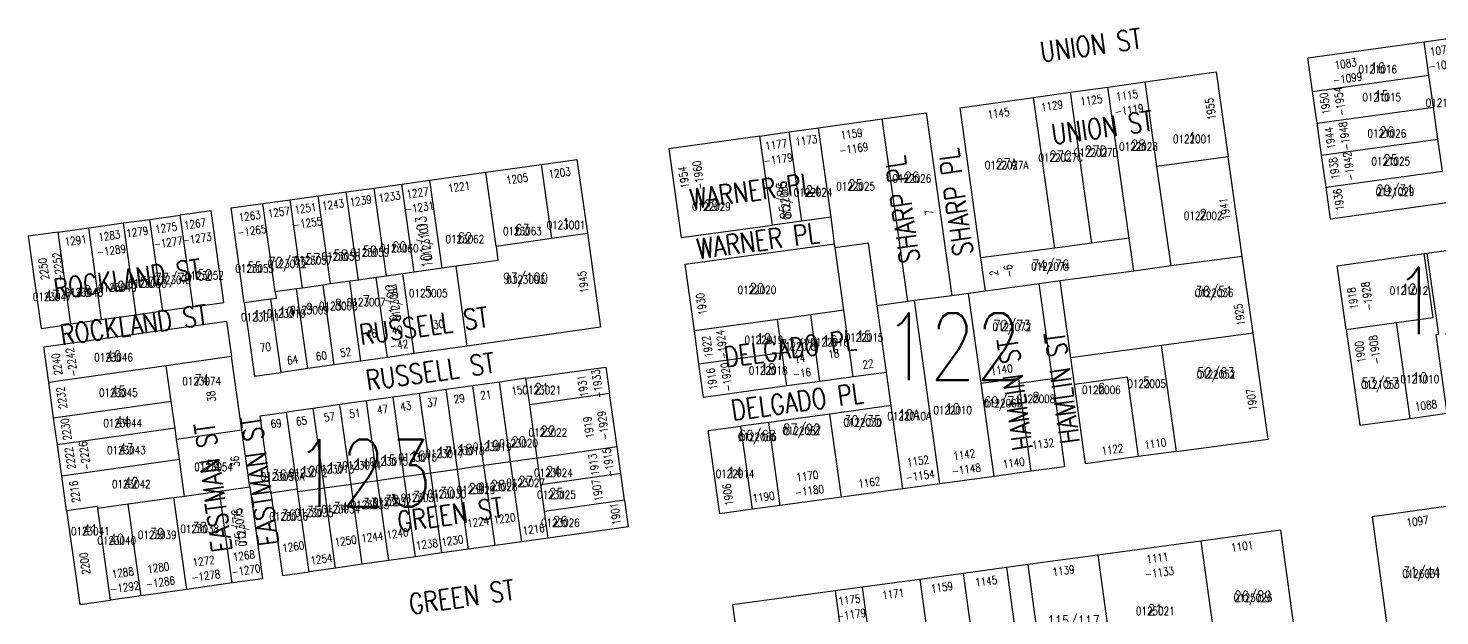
# Model space of a CAD drawing. Header units: feet. Extents: x 6006802 to 6013716, y 2117102 to 2120191.
# Drawn here: x 6006802 to 6007853, y 2118776 to 2119213 of the extents above; entities that cross this region are included whole.
import ezdxf
from ezdxf.enums import TextEntityAlignment as Align

# ---------------------------------------------------------------- set-up
doc = ezdxf.new("R2010")
doc.units = ezdxf.units.FT
doc.header["$LTSCALE"] = 100
doc.header["$MEASUREMENT"] = 0
for name, color, linetype in [('ADDRESS', 1, 'CONTINUOUS'), ('BLKLOT', 2, 'CONTINUOUS'), ('BLOCK_NUMBERS', 3, 'CONTINUOUS'), ('LOT_LINES', 4, 'CONTINUOUS'), ('LOT_NUMBERS', 7, 'CONTINUOUS'), ('ROW', 6, 'CONTINUOUS'), ('ST_NAME_IN_BLK', 7, 'CONTINUOUS'), ('ST_NAME_IN_ST', 6, 'CONTINUOUS')]:
    doc.layers.add(name, color=color, linetype=linetype)
doc.styles.add('ADDTXT', font='ROMANS.shx', dxfattribs={"width": 0.8, "height": 6})
doc.styles.add('BLKLOT', font='ROMANS.shx', dxfattribs={"width": 0.8, "height": 6})
doc.styles.add('BLOCK_NO', font='ROMANS.shx', dxfattribs={"width": 0.8, "height": 50})
doc.styles.add('LOT_NO', font='ROMANS.shx', dxfattribs={"width": 0.8, "height": 8})
doc.styles.add('SI', font='ROMANS.shx', dxfattribs={"width": 0.8, "height": 15})

msp = doc.modelspace()

# ---------------------------------------------------------------- linework, layer by layer
at = {"layer": 'LOT_LINES'}
for points in [[(6007844.9, 2119178.3), (6007841.4, 2119203.3)], [(6007758.2, 2119166.3), (6007844.9, 2119178.3)], [(6007848.3, 2119154.6), (6007844.9, 2119178.3)], [(6007621.7, 2119057.2), (6007605.8, 2119169.6)], [(6007642.4, 2119110.5), (6007633.5, 2119173.5)], [(6007566.2, 2119049.7), (6007550.3, 2119161.8)], [(6007593.9, 2119053.5), (6007578.1, 2119165.7)], [(6007456.8, 2119009.9), (6007437.8, 2119145.9)], [(6007761.6, 2119142.6), (6007848.3, 2119154.6)], [(6007851.6, 2119130.8), (6007848.3, 2119154.6)], [(6007377.8, 2119069.7), (6007368.5, 2119136.2)], [(6007399.6, 2119072.7), (6007390.3, 2119139.3)], [(6007356, 2119066.8), (6007346.7, 2119133.1)], [(6007765, 2119118.8), (6007851.6, 2119130.8)], [(6007855, 2119107), (6007851.6, 2119130.8)], [(6007695.4, 2119117.6), (6007642.4, 2119110.5)], [(6007150.1, 2119051.2), (6007142.4, 2119106.1)], [(6007191.6, 2119057.1), (6007184, 2119111.9)], [(6007652.9, 2119036.4), (6007642.4, 2119110.5)], [(6007768.3, 2119095.1), (6007855, 2119107)], [(6007068.4, 2119028.8), (6007059.2, 2119094.4)], [(6007089.2, 2119031.8), (6007080, 2119097.4)], [(6007110, 2119034.7), (6007100.8, 2119100.3)], [(6006985.7, 2119017.2), (6006976.5, 2119082.9)], [(6007006, 2119020), (6006996.8, 2119085.7)], [(6007026.8, 2119023), (6007017.6, 2119088.6)], [(6007047.6, 2119025.9), (6007038.4, 2119091.5)], [(6006924.4, 2119005.9), (6006914.8, 2119074.3)], [(6006833.5, 2118993.1), (6006823.9, 2119061.6)], [(6006856.3, 2118996.3), (6006846.7, 2119064.8)], [(6006882, 2118999.9), (6006872.5, 2119068.4)], [(6006901.9, 2119002.7), (6006892.3, 2119071.1)], [(6007191.6, 2119057.1), (6007218.1, 2119060.8)], [(6007150.1, 2119051.2), (6007151.5, 2119040.6), (6007120.3, 2119036.2)], [(6007150.1, 2119051.2), (6007191.6, 2119057.1)], [(6007402.7, 2119049.9), (6007402.3, 2119052.9)], [(6007434, 2119006.8), (6007427.5, 2119053.3), (6007402.7, 2119049.9)], [(6007593.9, 2119053.5), (6007566.2, 2119049.7)], [(6007621.7, 2119057.2), (6007593.9, 2119053.5)], [(6007625.1, 2119032.6), (6007621.7, 2119057.2)], [(6007409.2, 2119003.4), (6007402.7, 2119049.9)], [(6007566.2, 2119049.7), (6007511.3, 2119042.4)], [(6007705.9, 2119043.5), (6007652.9, 2119036.4)], [(6007820.9, 2118994.3), (6007848.2, 2118998.1), (6007841.4, 2119045.6)], [(6007843.4, 2119045.9), (6007852, 2118985.5), (6007850, 2118985.2), (6007858.2, 2118926.8)], [(6007080.7, 2119030.6), (6007068.4, 2119028.8)], [(6007089.2, 2119031.8), (6007080.7, 2119030.6)], [(6007089, 2118971.2), (6007080.7, 2119030.6)], [(6007110, 2119034.7), (6007089.2, 2119031.8)], [(6007120.3, 2119036.2), (6007110, 2119034.7)], [(6007128.6, 2118976.8), (6007120.3, 2119036.2)], [(6007625.1, 2119032.6), (6007570.2, 2119025.3)], [(6007652.9, 2119036.4), (6007625.1, 2119032.6)], [(6007001.5, 2119019.4), (6006985.7, 2119017.2)], [(6007006, 2119020), (6007001.5, 2119019.4)], [(6007009.8, 2118960), (6007001.5, 2119019.4)], [(6007021.3, 2119022.2), (6007006, 2119020)], [(6007026.8, 2119023), (6007021.3, 2119022.2)], [(6007029.6, 2118962.8), (6007021.3, 2119022.2)], [(6007041.1, 2119025), (6007026.8, 2119023)], [(6007047.6, 2119025.9), (6007041.1, 2119025)], [(6007049.4, 2118965.6), (6007041.1, 2119025)], [(6007060.9, 2119027.8), (6007047.6, 2119025.9)], [(6007068.4, 2119028.8), (6007060.9, 2119027.8)], [(6007069.2, 2118968.4), (6007060.9, 2119027.8)], [(6007554.6, 2119023.2), (6007514.7, 2119017.7)], [(6006982.4, 2119011.7), (6006962.6, 2119008.9)], [(6006985.7, 2119017.2), (6006986.4, 2119012.2), (6006982.4, 2119011.7)], [(6006990, 2118957.2), (6006982.4, 2119011.7)], [(6007456.8, 2119009.9), (6007434, 2119006.8)], [(6007461.7, 2119010.6), (6007456.8, 2119009.9)], [(6007489.5, 2119014.3), (6007461.7, 2119010.6)], [(6007480.7, 2118874.3), (6007461.7, 2119010.6)], [(6007511.4, 2118949.2), (6007502.1, 2119016)], [(6007384.5, 2119000), (6007359.7, 2118996.6)], [(6007409.2, 2119003.4), (6007384.5, 2119000)], [(6007391.3, 2118950.5), (6007384.5, 2119000)], [(6007416.1, 2118953.8), (6007409.2, 2119003.4)], [(6007440.9, 2118957.2), (6007434, 2119006.8)], [(6007359.7, 2118996.6), (6007297.8, 2118988.2)], [(6007363.1, 2118971.8), (6007359.7, 2118996.6)], [(6007783.3, 2118989.1), (6007820.9, 2118994.3)], [(6007831, 2118923), (6007820.9, 2118994.3)], [(6007645.8, 2118977.2), (6007578.2, 2118968.1)], [(6007714, 2118986.4), (6007645.8, 2118977.2)], [(6007657, 2118898.4), (6007645.8, 2118977.2)], [(6006953, 2118969), (6006904.5, 2118962.2)], [(6007363.1, 2118971.8), (6007301.2, 2118963.4)], [(6007366.6, 2118947.1), (6007363.1, 2118971.8)], [(6006904.5, 2118962.2), (6006816.9, 2118949.8)], [(6006908.2, 2118935.6), (6006904.5, 2118962.2)], [(6007141.1, 2118887.8), (6007132.8, 2118947.2)], [(6007160.9, 2118890.6), (6007152.6, 2118950)], [(6007175.2, 2118933), (6007172.4, 2118952.8)], [(6007511.4, 2118949.2), (6007539.2, 2118952.9), (6007539.7, 2118949)], [(6007521.1, 2118879.8), (6007511.4, 2118949.2)], [(6007564.5, 2118952.4), (6007539.7, 2118949)], [(6007548.8, 2118883.6), (6007539.7, 2118949)], [(6007580.9, 2118948.5), (6007620.1, 2118953.9), (6007628.5, 2118894.5)], [(6006908.2, 2118935.6), (6006820.6, 2118923.2)], [(6006911, 2118915.8), (6006908.2, 2118935.6)], [(6007061.9, 2118876.6), (6007053.6, 2118936)], [(6007081.7, 2118879.4), (6007073.4, 2118938.8)], [(6007101.5, 2118882.2), (6007093.2, 2118941.6)], [(6007121.3, 2118885), (6007113, 2118944.4)], [(6007234.7, 2118941.4), (6007175.2, 2118933)], [(6007002.2, 2118870.2), (6006994.1, 2118927.6)], [(6007022.3, 2118871), (6007014, 2118930.4)], [(6007042.1, 2118873.8), (6007033.8, 2118933.2)], [(6007180.7, 2118893.4), (6007175.2, 2118933)], [(6007407.4, 2118864.3), (6007398.8, 2118926.2)], [(6007453, 2118870.6), (6007444.3, 2118932.5)], [(6006911, 2118915.8), (6006823.4, 2118903.4)], [(6006912.2, 2118907.2), (6006911, 2118915.8)], [(6006960.7, 2118914.1), (6006912.2, 2118907.2)], [(6007341.2, 2118855.3), (6007332.5, 2118917.2)], [(6007361.8, 2118858.1), (6007353.2, 2118920)], [(6006914.3, 2118892.4), (6006912.2, 2118907.2)], [(6007180.7, 2118893.4), (6007160.9, 2118890.6)], [(6007240.2, 2118901.8), (6007180.7, 2118893.4)], [(6007183.5, 2118873.6), (6007180.7, 2118893.4)], [(6006914.3, 2118892.4), (6006826.6, 2118880)], [(6006918.1, 2118864.9), (6006914.3, 2118892.4)], [(6007101.5, 2118882.2), (6007081.7, 2118879.4)], [(6007121.3, 2118885), (6007101.5, 2118882.2)], [(6007109.8, 2118822.8), (6007101.5, 2118882.2)], [(6007141.1, 2118887.8), (6007121.3, 2118885)], [(6007129.6, 2118825.6), (6007121.3, 2118885)], [(6007160.9, 2118890.6), (6007141.1, 2118887.8)], [(6007149.4, 2118828.3), (6007141.1, 2118887.8)], [(6007169.2, 2118831.1), (6007160.9, 2118890.6)], [(6006966.6, 2118871.7), (6006944.1, 2118868.6)], [(6007042.1, 2118873.8), (6007022.3, 2118871)], [(6007061.9, 2118876.6), (6007042.1, 2118873.8)], [(6007050.4, 2118814.4), (6007042.1, 2118873.8)], [(6007081.7, 2118879.4), (6007061.9, 2118876.6)], [(6007070.2, 2118817.2), (6007061.9, 2118876.6)], [(6007090, 2118820), (6007081.7, 2118879.4)], [(6007243, 2118882), (6007183.5, 2118873.6)], [(6007186.2, 2118853.7), (6007183.5, 2118873.6)], [(6006910.2, 2118863.8), (6006876.2, 2118859)], [(6006918.1, 2118864.9), (6006910.2, 2118863.8)], [(6006919.7, 2118795.7), (6006910.2, 2118863.8)], [(6006944.1, 2118868.6), (6006918.1, 2118864.9)], [(6006953.6, 2118800.5), (6006944.1, 2118868.6)], [(6007002.2, 2118870.2), (6006982.4, 2118867.4)], [(6007002.5, 2118868.2), (6007002.2, 2118870.2)], [(6007022.3, 2118871), (6007002.5, 2118868.2)], [(6007010.8, 2118808.8), (6007002.5, 2118868.2)], [(6007030.6, 2118811.6), (6007022.3, 2118871)], [(6007245.7, 2118862.1), (6007186.2, 2118853.7)], [(6006830.2, 2118854.5), (6006853.1, 2118857.7), (6006853.4, 2118855.8)], [(6006876.2, 2118859), (6006853.4, 2118855.8)], [(6006862.9, 2118787.7), (6006853.4, 2118855.8)], [(6006885.7, 2118790.9), (6006876.2, 2118859)], [(6007189, 2118833.9), (6007186.2, 2118853.7)], [(6007675.1, 2118831.7), (6007687.1, 2118744.4)], [(6007598.3, 2118821.2), (6007612, 2118721.4)], [(6007530.2, 2118811.9), (6007549, 2118674.8)], [(6007546.1, 2118814.1), (6007559.7, 2118714.2), (6007612, 2118721.4)], [(6007465.8, 2118803.1), (6007484.6, 2118665.9)], [(6007498, 2118807.5), (6007516.8, 2118670.3)], [(6007402.6, 2118794.5), (6007412.9, 2118719.8)], [(6007422.8, 2118797.3), (6007441.5, 2118659.9)]]:
    msp.add_lwpolyline(points, dxfattribs=at)
at = {"layer": 'ROW'}
for points in [[(6007758.2, 2119166.3), (6007754.7, 2119191.2), (6007841.4, 2119203.3)], [(6007841.4, 2119203.3), (6007866.1, 2119206.7)], [(6007633.5, 2119173.5), (6007686.5, 2119180.9), (6007695.4, 2119117.6)], [(6007578.1, 2119165.7), (6007605.8, 2119169.6)], [(6007605.8, 2119169.6), (6007633.5, 2119173.5)], [(6007761.6, 2119142.6), (6007758.2, 2119166.3)], [(6007511.3, 2119042.4), (6007495.8, 2119154.1), (6007550.3, 2119161.8)], [(6007550.3, 2119161.8), (6007578.1, 2119165.7)], [(6007390.3, 2119139.3), (6007437.8, 2119145.9)], [(6007437.8, 2119145.9), (6007470.5, 2119150.5), (6007489.5, 2119014.3)], [(6007346.7, 2119133.1), (6007368.5, 2119136.2)], [(6007368.5, 2119136.2), (6007390.3, 2119139.3)], [(6007765, 2119118.8), (6007761.6, 2119142.6)], [(6007346.7, 2119133.1), (6007278.9, 2119123.6), (6007288.1, 2119057.5), (6007356, 2119066.8)], [(6007184, 2119111.9), (6007210.4, 2119115.6), (6007218.1, 2119060.8)], [(6007705.9, 2119043.5), (6007695.4, 2119117.6)], [(6007768.3, 2119095.1), (6007765, 2119118.8)], [(6007100.8, 2119100.3), (6007142.4, 2119106.1)], [(6007142.4, 2119106.1), (6007184, 2119111.9)], [(6007038.4, 2119091.5), (6007059.2, 2119094.4)], [(6007059.2, 2119094.4), (6007080, 2119097.4)], [(6007080, 2119097.4), (6007100.8, 2119100.3)], [(6007858.3, 2119083.3), (6007771.7, 2119071.3), (6007768.3, 2119095.1)], [(6006962.6, 2119008.9), (6006952.7, 2119079.6), (6006976.5, 2119082.9)], [(6006976.5, 2119082.9), (6006996.8, 2119085.7)], [(6006996.8, 2119085.7), (6007017.6, 2119088.6)], [(6007017.6, 2119088.6), (6007038.4, 2119091.5)], [(6006892.3, 2119071.1), (6006914.8, 2119074.3)], [(6006924.4, 2119005.9), (6006947.4, 2119009.1), (6006937.8, 2119077.5), (6006914.8, 2119074.3)], [(6007399.6, 2119072.7), (6007377.8, 2119069.7)], [(6007402.3, 2119052.9), (6007399.6, 2119072.7)], [(6006823.9, 2119061.6), (6006801.7, 2119058.5), (6006811.3, 2118989.9), (6006833.5, 2118993.1)], [(6006823.9, 2119061.6), (6006846.7, 2119064.8)], [(6006846.7, 2119064.8), (6006872.5, 2119068.4)], [(6006872.5, 2119068.4), (6006892.3, 2119071.1)], [(6007218.1, 2119060.8), (6007227.8, 2118990.8), (6007128.6, 2118976.8)], [(6007377.8, 2119069.7), (6007356, 2119066.8)], [(6007297.8, 2118988.2), (6007290.9, 2119037.7), (6007402.3, 2119052.9)], [(6007843.4, 2119045.9), (6007914.4, 2119055.7)], [(6007514.7, 2119017.7), (6007511.3, 2119042.4)], [(6007714, 2118986.4), (6007705.9, 2119043.5)], [(6007783.3, 2118989.1), (6007776.6, 2119036.6), (6007841.4, 2119045.6)], [(6007841.4, 2119045.6), (6007843.4, 2119045.9)], [(6007570.2, 2119025.3), (6007554.6, 2119023.2)], [(6007564.5, 2118952.4), (6007554.6, 2119023.2)], [(6007578.2, 2118968.1), (6007570.2, 2119025.3)], [(6006962.6, 2119008.9), (6006970.2, 2118954.4), (6006990, 2118957.2)], [(6007502.1, 2119016), (6007489.5, 2119014.3)], [(6007514.7, 2119017.7), (6007502.1, 2119016)], [(6006882, 2118999.9), (6006856.3, 2118996.3)], [(6006901.9, 2119002.7), (6006882, 2118999.9)], [(6006924.4, 2119005.9), (6006901.9, 2119002.7)], [(6006816.9, 2118949.8), (6006813.2, 2118976.1), (6006949.3, 2118995.3), (6006953, 2118969)], [(6006856.3, 2118996.3), (6006833.5, 2118993.1)], [(6007301.2, 2118963.4), (6007297.8, 2118988.2)], [(6007783.3, 2118989.1), (6007793.4, 2118917.8), (6007831, 2118923)], [(6007128.6, 2118976.8), (6007089, 2118971.2)], [(6007657, 2118898.4), (6007725.1, 2118907.6), (6007714, 2118986.4)], [(6006960.7, 2118914.1), (6006953, 2118969)], [(6007069.2, 2118968.4), (6007049.4, 2118965.6)], [(6007089, 2118971.2), (6007069.2, 2118968.4)], [(6007580.9, 2118948.5), (6007578.2, 2118968.1)], [(6007009.8, 2118960), (6006990, 2118957.2)], [(6007029.6, 2118962.8), (6007009.8, 2118960)], [(6007049.4, 2118965.6), (6007029.6, 2118962.8)], [(6007172.4, 2118952.8), (6007231.9, 2118961.2), (6007234.7, 2118941.4)], [(6007366.6, 2118947.1), (6007304.7, 2118938.6), (6007301.2, 2118963.4)], [(6007440.9, 2118957.2), (6007416.1, 2118953.8)], [(6007444.3, 2118932.5), (6007440.9, 2118957.2)], [(6006820.6, 2118923.2), (6006816.9, 2118949.8)], [(6007132.8, 2118947.2), (6007113, 2118944.4)], [(6007152.6, 2118950), (6007132.8, 2118947.2)], [(6007172.4, 2118952.8), (6007152.6, 2118950)], [(6007391.3, 2118950.5), (6007366.6, 2118947.1)], [(6007416.1, 2118953.8), (6007391.3, 2118950.5)], [(6007564.5, 2118952.4), (6007573.6, 2118887), (6007548.8, 2118883.6)], [(6007628.5, 2118894.5), (6007589.2, 2118889.1), (6007580.9, 2118948.5)], [(6007053.6, 2118936), (6007033.8, 2118933.2)], [(6007073.4, 2118938.8), (6007053.6, 2118936)], [(6007093.2, 2118941.6), (6007073.4, 2118938.8)], [(6007113, 2118944.4), (6007093.2, 2118941.6)], [(6007240.2, 2118901.8), (6007234.7, 2118941.4)], [(6006982.4, 2118867.4), (6006974.3, 2118924.8), (6006994.1, 2118927.6)], [(6007014, 2118930.4), (6006994.1, 2118927.6)], [(6007033.8, 2118933.2), (6007014, 2118930.4)], [(6007398.8, 2118926.2), (6007353.2, 2118920)], [(6007444.3, 2118932.5), (6007398.8, 2118926.2)], [(6007831, 2118923), (6007858.2, 2118926.8)], [(6006823.4, 2118903.4), (6006820.6, 2118923.2)], [(6006966.6, 2118871.7), (6006960.7, 2118914.1)], [(6007341.2, 2118855.3), (6007316.7, 2118852), (6007308.1, 2118913.9), (6007332.5, 2118917.2)], [(6007353.2, 2118920), (6007332.5, 2118917.2)], [(6006826.6, 2118880), (6006823.4, 2118903.4)], [(6007243, 2118882), (6007240.2, 2118901.8)], [(6007657, 2118898.4), (6007628.5, 2118894.5)], [(6007548.8, 2118883.6), (6007521.1, 2118879.8)], [(6006830.2, 2118854.5), (6006826.6, 2118880)], [(6006966.6, 2118871.7), (6006976.2, 2118803.6), (6006953.6, 2118800.5)], [(6007245.7, 2118862.1), (6007243, 2118882)], [(6007480.7, 2118874.3), (6007453, 2118870.6)], [(6007521.1, 2118879.8), (6007480.7, 2118874.3)], [(6006982.4, 2118867.4), (6006991, 2118806), (6007010.8, 2118808.8)], [(6007245.7, 2118862.1), (6007248.5, 2118842.3), (6007189, 2118833.9)], [(6007407.4, 2118864.3), (6007361.8, 2118858.1)], [(6007453, 2118870.6), (6007407.4, 2118864.3)], [(6006830.2, 2118854.5), (6006840, 2118784.4), (6006862.9, 2118787.7)], [(6007361.8, 2118858.1), (6007341.2, 2118855.3)], [(6007873.4, 2118859.5), (6007802.6, 2118849.7), (6007821.4, 2118712.3)], [(6007169.2, 2118831.1), (6007149.4, 2118828.3)], [(6007189, 2118833.9), (6007169.2, 2118831.1)], [(6007675.1, 2118831.7), (6007598.3, 2118821.2)], [(6007746.5, 2118752.7), (6007734.6, 2118839.8), (6007675.1, 2118831.7)], [(6007090, 2118820), (6007070.2, 2118817.2)], [(6007109.8, 2118822.8), (6007090, 2118820)], [(6007129.6, 2118825.6), (6007109.8, 2118822.8)], [(6007149.4, 2118828.3), (6007129.6, 2118825.6)], [(6007598.3, 2118821.2), (6007546.1, 2118814.1)], [(6007030.6, 2118811.6), (6007010.8, 2118808.8)], [(6007050.4, 2118814.4), (6007030.6, 2118811.6)], [(6007070.2, 2118817.2), (6007050.4, 2118814.4)], [(6007530.2, 2118811.9), (6007498, 2118807.5)], [(6007546.1, 2118814.1), (6007530.2, 2118811.9)], [(6006953.6, 2118800.5), (6006919.7, 2118795.7)], [(6007465.8, 2118803.1), (6007422.8, 2118797.3)], [(6007498, 2118807.5), (6007465.8, 2118803.1)], [(6006885.7, 2118790.9), (6006862.9, 2118787.7)], [(6006919.7, 2118795.7), (6006885.7, 2118790.9)], [(6007402.6, 2118794.5), (6007326.2, 2118784.1), (6007334.4, 2118725.1)], [(6007422.8, 2118797.3), (6007402.6, 2118794.5)]]:
    msp.add_lwpolyline(points, dxfattribs=at)

# ---------------------------------------------------------------- texts
at = {"layer": 'ADDRESS', "style": 'ADDTXT', "width": 0.8}
for s, rotation, p in [('1073', 7.9541, (6007854.3, 2119194)), ('1083', 7.9541, (6007783.3, 2119184)), ('-1077', 7.9541, (6007855.8, 2119183.1)), ('-1099', 7.9541, (6007784.8, 2119173.1)), ('1115', 8.0009, (6007620.5, 2119160.5)), ('-1954', 98.0436, (6007781.5, 2119159.2)), ('1129', 8.0009, (6007564.6, 2119152.7)), ('1125', 8.0009, (6007593.9, 2119156.8)), ('-1119', 8.0009, (6007622, 2119149.6)), ('1955', 98.0436, (6007685.3, 2119153.7)), ('1950', 98.0436, (6007770.6, 2119157.7)), ('1145', 8.0009, (6007524.8, 2119147.1)), ('1159', 8.0009, (6007415.4, 2119131.7)), ('1944', 98.0436, (6007774.2, 2119131.9)), ('-1948', 98.0436, (6007785.1, 2119133.4)), ('1177', 8.0009, (6007359.1, 2119123.8)), ('1173', 8.0009, (6007381.6, 2119126.9)), ('-1169', 8.0009, (6007416.9, 2119120.8)), ('-1960', 98.0009, (6007303.8, 2119104.3)), ('-1179', 8.0009, (6007360.7, 2119112.9)), ('1938', 98.0436, (6007777.4, 2119109.4)), ('-1942', 98.0436, (6007788.3, 2119111)), ('1205', 7.9494, (6007166.2, 2119098.3)), ('1203', 7.9494, (6007197.9, 2119102.7)), ('1954', 98.0009, (6007292.9, 2119102.8)), ('1227', 7.9494, (6007092, 2119087.9)), ('1221', 7.9494, (6007123, 2119092.3)), ('1936', 98.0436, (6007780.7, 2119086.1)), ('1251', 7.9494, (6007008.5, 2119076.3)), ('1243', 7.9494, (6007029.1, 2119079.1)), ('1239', 7.9494, (6007049.7, 2119082)), ('1233', 7.9494, (6007071.2, 2119085)), ('-1231', 7.9494, (6007093.5, 2119077)), ('1941', 98.0436, (6007695.8, 2119079.3)), ('1267', 7.9494, (6006926.3, 2119064.8)), ('1263', 7.9494, (6006967, 2119070.5)), ('1257', 7.9494, (6006988.7, 2119073.5)), ('-1255', 7.9494, (6007010.1, 2119065.4)), ('7', 97.9301, (6007475.7, 2119076.7)), ('1283', 7.9494, (6006862.5, 2119055.9)), ('1279', 7.9494, (6006883.3, 2119058.8)), ('1275', 7.9494, (6006904.8, 2119061.8)), ('-1273', 7.9494, (6006927.8, 2119053.9)), ('-1265', 7.9494, (6006968.5, 2119059.6)), ('1291', 7.9494, (6006837.4, 2119052.4)), ('-1289', 7.9494, (6006864, 2119045)), ('-1277', 7.9494, (6006906.3, 2119050.9)), ('2250', 97.9657, (6006816.1, 2119034.6)), ('-2252', 97.9657, (6006827, 2119036.2)), ('1945', 97.9301, (6007218, 2119024.9)), ('2', 97.9301, (6007523.9, 2119031.6)), ('-6', 97.9301, (6007534.8, 2119033.1)), ('1918', 98.0436, (6007791.1, 2119012.7)), ('-1928', 98.0436, (6007801.9, 2119014.3)), ('1930', 97.9301, (6007306, 2119008.5)), ('1925', 98.0436, (6007706.9, 2119000.6)), ('46', 8.0335, (6007057.6, 2118982.9)), ('40', 8.0335, (6007076.9, 2118985.6)), ('30', 8.0335, (6007107.7, 2118990)), ('-1924', 97.9301, (6007321.3, 2118978.3)), ('70', 8.0335, (6006978.7, 2118972.9)), ('-42', 8.0335, (6007078.4, 2118974.7)), ('1922', 97.9301, (6007310.5, 2118976.7)), ('1900', 97.711, (6007796.7, 2118972.8)), ('-1908', 97.711, (6007807.6, 2118974.4)), ('2240', 97.9657, (6006826, 2118963.7)), ('-2242', 97.9657, (6006836.9, 2118965.2)), ('64', 8.0335, (6006999, 2118963.5)), ('60', 8.0335, (6007020.4, 2118966.5)), ('52', 8.0335, (6007038.5, 2118969.1)), ('14', 7.7605, (6007376.8, 2118964.6)), ('18', 7.7605, (6007402, 2118968.1)), ('22', 7.7605, (6007427.6, 2118960.4)), ('-1933', 97.9301, (6007228.6, 2118949)), ('1916', 97.9301, (6007313.8, 2118952.6)), ('-1920', 97.9301, (6007324.7, 2118954.1)), ('-16', 7.7605, (6007378.3, 2118953.7)), ('1140', 7.7605, (6007527.1, 2118956.3)), ('2232', 97.9657, (6006829.5, 2118938.7)), ('15', 8.0335, (6007166.1, 2118940.8)), ('1931', 97.9301, (6007217.7, 2118947.5)), ('38', 97.9657, (6006941, 2118939.8)), ('43', 8.0335, (6007083.3, 2118929.1)), ('37', 8.0335, (6007103.1, 2118931.9)), ('29', 8.0335, (6007123.1, 2118934.7)), ('21', 8.0335, (6007142.9, 2118937.5)), ('1907', 97.7605, (6007715.9, 2118937.3)), ('1088', 7.8705, (6007843.2, 2118929.7)), ('65', 8.0335, (6007005.6, 2118918.1)), ('57', 8.0335, (6007026.4, 2118921.1)), ('51', 8.0335, (6007045.4, 2118923.7)), ('47', 8.0335, (6007066, 2118926.7)), ('-1929', 97.9301, (6007232.9, 2118918.1)), ('2230', 97.9657, (6006832.8, 2118915.3)), ('69', 8.0335, (6006986.7, 2118916.2)), ('1919', 97.9301, (6007222, 2118916.6)), ('-2226', 97.9657, (6006846.7, 2118895.4)), ('1132', 7.7605, (6007557.9, 2118901)), ('1122', 7.7605, (6007609.6, 2118896.9)), ('1110', 7.7605, (6007641.5, 2118901.3)), ('2222', 97.9657, (6006835.8, 2118893.8)), ('36', 97.9657, (6006958.8, 2118891.3)), ('1913', 97.9301, (6007225.9, 2118888.9)), ('-1915', 97.9301, (6007236.8, 2118890.4)), ('1152', 7.7605, (6007464.8, 2118888.3)), ('1142', 7.7605, (6007499.2, 2118893)), ('1140', 7.7605, (6007536.1, 2118886.9)), ('1170', 7.7605, (6007382.4, 2118877.1)), ('-1154', 7.7605, (6007466.3, 2118877.4)), ('-1148', 7.7605, (6007500.7, 2118882.1)), ('2216', 97.9657, (6006839.3, 2118868.8)), ('1907', 97.9301, (6007228.5, 2118869.9)), ('1906', 97.9301, (6007325.8, 2118866.6)), ('-1180', 7.7605, (6007383.9, 2118866.2)), ('1162', 7.7605, (6007428.5, 2118872.3)), ('1190', 7.7605, (6007349.8, 2118861.5)), ('1220', 8.0335, (6007156.8, 2118845.5)), ('1901', 97.9301, (6007242, 2118852.3)), ('1240', 8.0335, (6007077.1, 2118834.3)), ('1224', 8.0335, (6007137.2, 2118842.8)), ('1216', 8.0335, (6007178.5, 2118837.5)), ('1097', 7.8705, (6007836.9, 2118843.4)), ('1260', 8.0335, (6006999.5, 2118824.5)), ('1250', 8.0335, (6007038.5, 2118828.8)), ('1244', 8.0335, (6007058.3, 2118831.7)), ('1238', 8.0335, (6007099, 2118826.3)), ('1230', 8.0335, (6007118, 2118829)), ('1101', 7.7605, (6007706.2, 2118824.8)), ('2200', 97.9657, (6006846.8, 2118815.4)), ('1272', 8.0335, (6006932.7, 2118813.7)), ('1268', 8.0335, (6006962.7, 2118817.9)), ('1254', 8.0335, (6007020.5, 2118815.2)), ('1111', 7.7605, (6007643.1, 2118816.2)), ('1288', 8.0335, (6006872.5, 2118805.2)), ('1280', 8.0335, (6006898.9, 2118808.9)), ('-1278', 8.0335, (6006934.3, 2118802.8)), ('-1270', 8.0335, (6006964.2, 2118807)), ('1139', 7.7605, (6007573.2, 2118806.7)), ('-1133', 7.7605, (6007644.6, 2118805.3)), ('-1292', 8.0335, (6006874, 2118794.3)), ('-1286', 8.0335, (6006900.5, 2118798)), ('1159', 7.7605, (6007482.6, 2118794.3)), ('1145', 7.7605, (6007515.6, 2118798.8)), ('1175', 7.7605, (6007413.7, 2118784.9)), ('1171', 7.7605, (6007446.3, 2118789.4)), ('-1179', 7.7605, (6007415.2, 2118774))]:
    msp.add_text(s, height=6, rotation=rotation, dxfattribs=at).set_placement(p, align=Align.CENTER)
at = {"layer": 'BLKLOT', "style": 'BLKLOT', "width": 0.8}
for s, p in [('0121016', (6007806.8, 2119179.8)), ('0121015', (6007809.8, 2119159)), ('0121017', (6007856.9, 2119154.9)), ('0121026', (6007813.6, 2119132.1)), ('0122027D', (6007597, 2119117.8)), ('0122028', (6007628.6, 2119122.3)), ('0122001', (6007668.7, 2119127.9)), ('0122027A', (6007530.4, 2119108.5)), ('0122027C', (6007570.6, 2119114.1)), ('0121025', (6007816.5, 2119111.3)), ('0122026', (6007459.8, 2119098.5)), ('0122024', (6007386.2, 2119088.2)), ('0122025', (6007417.9, 2119092.7)), ('0121029', (6007819.7, 2119088.7)), ('0122029', (6007310.5, 2119077.6)), ('0122002', (6007676.8, 2119070.8)), ('0123063', (6007169.7, 2119059.4)), ('0123001', (6007202.2, 2119063.9)), ('0123060', (6007078, 2119046.6)), ('0123062', (6007126.9, 2119053.4)), ('0123072', (6006994.4, 2119034.9)), ('0123057', (6007013.7, 2119037.6)), ('0123058', (6007034.5, 2119040.5)), ('0123059', (6007056.2, 2119043.5)), ('0123052', (6006932.9, 2119026.3)), ('0123055', (6006970.3, 2119031.5)), ('0123093', (6007172.1, 2119023.3)), ('0122074', (6007563.1, 2119033)), ('0123048', (6006843.1, 2119013.8)), ('0123049', (6006868.1, 2119017.3)), ('0123050', (6006890.5, 2119020.4)), ('0123077', (6006909.6, 2119023.1)), ('0123005', (6007099.6, 2119013.1)), ('0122020', (6007344.4, 2119015.6)), ('0122036', (6007684.9, 2119013.4)), ('0121012', (6007830.1, 2119015.1)), ('0123047', (6006819.5, 2119010.5)), ('0123008', (6007032.6, 2119003.6)), ('0123007', (6007053.4, 2119006.5)), ('0123011', (6006974.6, 2118995.4)), ('0123010', (6006993.8, 2118998.1)), ('0123009', (6007011.2, 2119000.6)), ('0122072', (6007534.3, 2118988.1)), ('0122019', (6007349.6, 2118978.4)), ('0122077', (6007375.6, 2118973.5)), ('0122016', (6007398.6, 2118976.7)), ('0122015', (6007424.2, 2118980.2)), ('0123046', (6006865.2, 2118965.4)), ('0122018', (6007352.8, 2118955.7)), ('0122052', (6007686.3, 2118952.8)), ('0123045', (6006868.8, 2118939.1)), ('0123074', (6006930.8, 2118947.6)), ('0123021', (6007184.2, 2118941.1)), ('0122006', (6007601, 2118941.2)), ('0122005', (6007634.7, 2118945.8)), ('0121053', (6007808.7, 2118945.2)), ('0121010', (6007838.2, 2118949.2)), ('0122069', (6007527.6, 2118931.2)), ('0122008', (6007552.2, 2118934.5)), ('0122010A', (6007457.8, 2118921.7)), ('0122010', (6007490.2, 2118926.1)), ('0123044', (6006872, 2118916.5)), ('0123022', (6007188.7, 2118909.4)), ('0122087', (6007377.8, 2118910.8)), ('0122030', (6007423.2, 2118917)), ('0123019', (6007147.2, 2118898.7)), ('0123020', (6007166.9, 2118901.5)), ('0122066', (6007344.7, 2118906.3)), ('0123043', (6006874.8, 2118896.4)), ('0123015', (6007070.2, 2118887.9)), ('0123016', (6007091.8, 2118890.9)), ('0123017', (6007111.8, 2118893.7)), ('0123018', (6007127.2, 2118895.9)), ('0123054', (6006939.7, 2118883.8)), ('0123036A', (6006991.1, 2118876.7)), ('0123012', (6007010.2, 2118879.4)), ('0123013', (6007030.1, 2118882.2)), ('0123014', (6007050, 2118885)), ('0123024', (6007192.8, 2118879.5)), ('0122014', (6007328.1, 2118878.8)), ('0123042', (6006878.4, 2118871.1)), ('0123029', (6007135.1, 2118866.7)), ('0123028', (6007151.6, 2118869.1)), ('0123027', (6007172.1, 2118872)), ('0123033', (6007056.2, 2118855.6)), ('0123032', (6007072.6, 2118857.9)), ('0123031', (6007093.6, 2118860.9)), ('0123030', (6007113.5, 2118863.7)), ('0123025', (6007195.1, 2118863.1)), ('0123036', (6006995.6, 2118847)), ('0123035', (6007014.6, 2118849.7)), ('0123034', (6007034.4, 2118852.5)), ('0123041', (6006847.9, 2118836)), ('0123038', (6006929.3, 2118837.7)), ('0123026', (6007198, 2118842.3)), ('0123040', (6006867.6, 2118829)), ('0123039', (6006897.7, 2118833.2)), ('0126031', (6007839.5, 2118804.4)), ('0125026', (6007713.9, 2118786.5)), ('0125021', (6007641.1, 2118776.6))]:
    msp.add_text(s, height=6, dxfattribs=at).set_placement(p, align=Align.CENTER)
for s, rotation, p in [('0122085', 98.0009, (6007368.2, 2119085.7)), ('0123101', 97.9494, (6007100.5, 2119054.8)), ('0123091', 98.0335, (6007077.4, 2119009.9)), ('0123075', 98.0335, (6006962.7, 2118842.4))]:
    msp.add_text(s, height=6, rotation=rotation, dxfattribs=at).set_placement(p, align=Align.CENTER)
at = {"layer": 'BLOCK_NUMBERS', "style": 'BLOCK_NO', "width": 0.8}
for s, p in [('121A', (6007885.4, 2118985.7)), ('122', (6007490.2, 2118951.4)), ('123', (6007051.3, 2118857.2))]:
    msp.add_text(s, height=50, dxfattribs=at).set_placement(p, align=Align.CENTER)
at = {"layer": 'LOT_NUMBERS', "style": 'LOT_NO', "width": 0.8}
for s, p in [('16', (6007806.8, 2119179.8)), ('15', (6007809.8, 2119159)), ('1', (6007668.7, 2119127.9)), ('26', (6007813.6, 2119132.1)), ('27D', (6007597, 2119117.8)), ('28', (6007628.6, 2119122.3)), ('27A', (6007530.4, 2119108.5)), ('27C', (6007570.6, 2119114.1)), ('25', (6007816.5, 2119111.3)), ('26', (6007459.8, 2119098.5)), ('24', (6007386.2, 2119088.2)), ('25', (6007417.9, 2119092.7)), ('29/31', (6007819.7, 2119088.7)), ('29', (6007310.5, 2119077.6)), ('1', (6007202.2, 2119063.9)), ('2', (6007676.8, 2119070.8)), ('62', (6007126.9, 2119053.4)), ('63', (6007169.7, 2119059.4)), ('59', (6007056.2, 2119043.5)), ('60', (6007078, 2119046.6)), ('72/73', (6006994.4, 2119034.9)), ('57', (6007013.7, 2119037.6)), ('58', (6007034.5, 2119040.5)), ('74/76', (6007563.1, 2119033)), ('77/79', (6006909.6, 2119023.1)), ('52', (6006933.2, 2119025.7)), ('55', (6006970.3, 2119031.5)), ('93/100', (6007172.1, 2119023.3)), ('48', (6006843.1, 2119013.8)), ('49', (6006868.1, 2119017.3)), ('50', (6006890.5, 2119020.4)), ('5', (6007099.6, 2119013.1)), ('20', (6007344.4, 2119015.6)), ('36/51', (6007684.9, 2119013.4)), ('12', (6007830.1, 2119015.1)), ('47', (6006819.5, 2119010.5)), ('9', (6007011.2, 2119000.6)), ('8', (6007032.6, 2119003.6)), ('7', (6007053.4, 2119006.5)), ('11', (6006974.6, 2118995.4)), ('10', (6006993.8, 2118998.1)), ('72/73', (6007534.3, 2118988.1)), ('15', (6007424.2, 2118980.2)), ('19', (6007349.6, 2118978.4)), ('77/78', (6007375.6, 2118973.5)), ('16', (6007398.6, 2118976.7)), ('46', (6006865.2, 2118965.4)), ('74', (6006930.8, 2118947.6)), ('18', (6007352.8, 2118955.7)), ('52/63', (6007686.3, 2118952.8)), ('10', (6007838.2, 2118949.2)), ('45', (6006868.8, 2118939.1)), ('21', (6007184.2, 2118941.1)), ('6', (6007601, 2118941.2)), ('5', (6007634.7, 2118945.8)), ('53/57', (6007808.7, 2118945.2)), ('69/71', (6007527.6, 2118931.2)), ('8', (6007552.2, 2118934.5)), ('44', (6006872, 2118916.5)), ('30/35', (6007423.2, 2118917)), ('10A', (6007457.8, 2118921.7)), ('10', (6007490.2, 2118926.1)), ('22', (6007188.7, 2118909.4)), ('66/68', (6007344.7, 2118906.3)), ('87/92', (6007377.8, 2118910.8)), ('43', (6006874.8, 2118896.4)), ('18', (6007127.2, 2118895.9)), ('19', (6007147.2, 2118898.7)), ('20', (6007166.9, 2118901.5)), ('14', (6007050, 2118885)), ('15', (6007070.2, 2118887.9)), ('16', (6007091.8, 2118890.9)), ('17', (6007111.8, 2118893.7)), ('54', (6006939.7, 2118883.8)), ('36A', (6006991.1, 2118876.7)), ('12', (6007010.2, 2118879.4)), ('13', (6007030.1, 2118882.2)), ('24', (6007192.8, 2118879.5)), ('14', (6007328.1, 2118878.8)), ('42', (6006878.4, 2118871.1)), ('30', (6007113.5, 2118863.7)), ('29', (6007135.1, 2118866.7)), ('28', (6007151.6, 2118869.1)), ('27', (6007172.1, 2118872)), ('33', (6007056.2, 2118855.6)), ('32', (6007072.6, 2118857.9)), ('31', (6007093.6, 2118860.9)), ('25', (6007195.1, 2118863.1)), ('36', (6006995.6, 2118847)), ('35', (6007014.6, 2118849.7)), ('34', (6007034.4, 2118852.5)), ('41', (6006847.9, 2118836)), ('39', (6006897.7, 2118833.2)), ('38', (6006929.3, 2118837.7)), ('26', (6007198, 2118842.3)), ('40', (6006867.6, 2118829)), ('31/44', (6007839.5, 2118804.4)), ('26/89', (6007713.9, 2118786.5)), ('115/117', (6007580.2, 2118768.2)), ('21', (6007641.1, 2118776.6))]:
    msp.add_text(s, height=8, dxfattribs=at).set_placement(p, align=Align.CENTER)
for s, rotation, p in [('85/86', 98.0009, (6007368.2, 2119085.7)), ('101/103', 97.9494, (6007100.5, 2119054.8)), ('91/92', 98.0335, (6007077.4, 2119009.9)), ('75/76', 98.0335, (6006962.7, 2118842.4))]:
    msp.add_text(s, height=8, rotation=rotation, dxfattribs=at).set_placement(p, align=Align.CENTER)
at = {"layer": 'ST_NAME_IN_BLK', "style": 'SI', "width": 0.8}
for s, rotation, p in [('UNION ST', 7.889, (6007602.5, 2119132)), ('SHARP PL', 97.9301, (6007460.2, 2119079.5)), ('WARNER PL', 7.7605, (6007341.1, 2119084.9)), ('ROCKLAND ST', 8.0335, (6006876.5, 2119019.3)), ('RUSSELL ST', 8.0335, (6007097.3, 2118984.5)), ('DELGADO PL', 7.7605, (6007370.1, 2118967.7)), ('HAMLIN ST', 97.9301, (6007544.2, 2118941.9)), ('EASTMAN ST', 97.9657, (6006946.9, 2118872.7)), ('GREEN ST', 8.0335, (6007116.9, 2118844))]:
    msp.add_text(s, height=15, rotation=rotation, dxfattribs=at).set_placement(p, align=Align.CENTER)
at = {"layer": 'ST_NAME_IN_ST', "style": 'SI', "width": 0.8}
for s, rotation, p in [('UNION ST', 7.889, (6007594, 2119193.3)), ('SHARP PL', 97.9301, (6007500.1, 2119085)), ('WARNER PL', 7.7605, (6007346.2, 2119047.8)), ('ROCKLAND ST', 8.0335, (6006881.3, 2118985.2)), ('HAMLIN ST', 97.9301, (6007579.3, 2118946.8)), ('RUSSELL ST', 8.0335, (6007102.1, 2118950.4)), ('DELGADO PL', 7.7605, (6007375.5, 2118928.1)), ('EASTMAN ST', 97.9657, (6006981.6, 2118877.5)), ('GREEN ST', 8.0335, (6007125.6, 2118782.7))]:
    msp.add_text(s, height=15, rotation=rotation, dxfattribs=at).set_placement(p, align=Align.CENTER)

doc.saveas('drawing.dxf')
